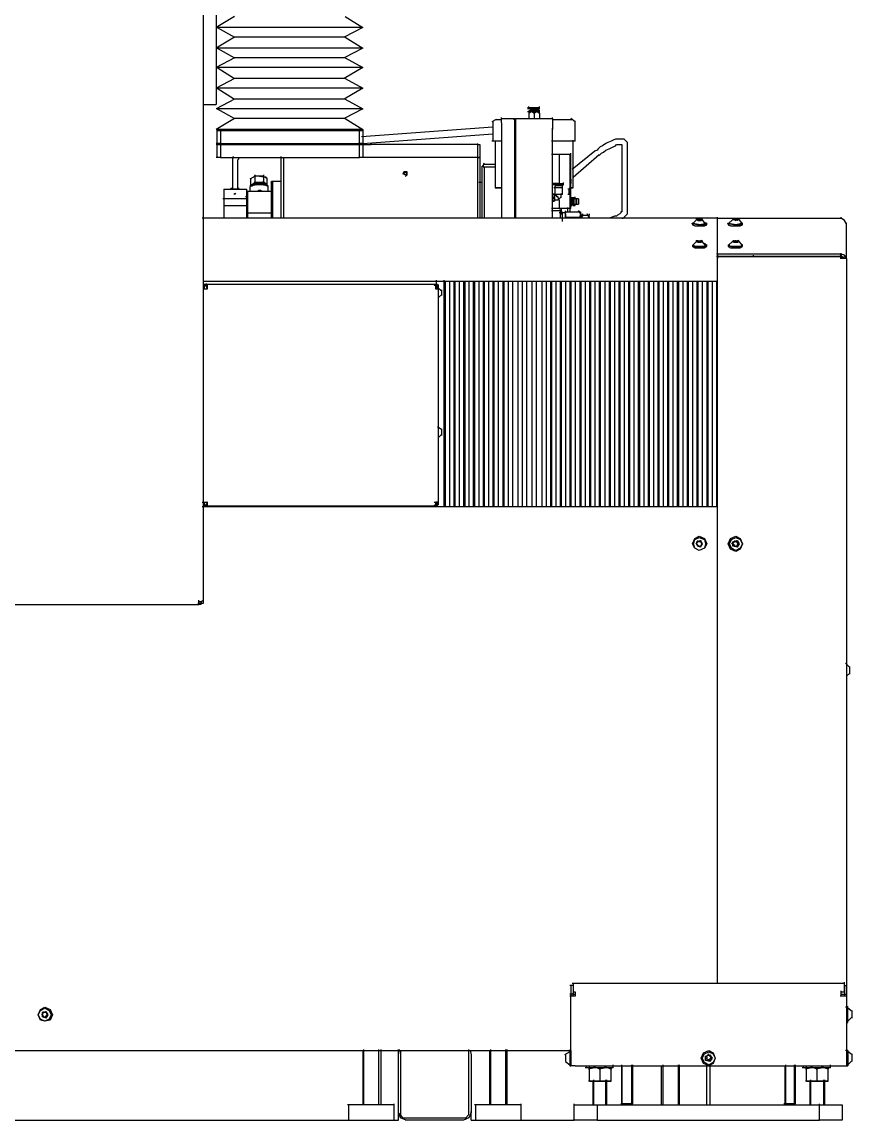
# Model space of a CAD drawing. Header units: inches. Extents: x 13215 to 16529, y 27038 to 34809.
# Drawn here: x 15613 to 16529, y 32418 to 33630 of the extents above; entities that cross this region are included whole.
import ezdxf

# ---------------------------------------------------------------- set-up
doc = ezdxf.new("R2010")
doc.units = ezdxf.units.IN
doc.header["$MEASUREMENT"] = 0
doc.layers.add('MAQUINAS', color=181, linetype='Continuous')

msp = doc.modelspace()

# ---------------------------------------------------------------- linework, layer by layer
at = {"layer": 'MAQUINAS'}
for points in [[(15827.4, 34139.2), (15827.4, 33539.1)], [(15813, 33771.5), (15813, 32991.8)], [(15847.7, 33636.2), (15827.4, 33624.2)], [(15969.9, 33636.2), (15989.1, 33624.2)], [(15989.1, 33624.2), (15827.4, 33624.2)], [(15847.7, 33613.4), (15827.4, 33601.4)], [(15828.6, 33624.2), (15847.7, 33613.4)], [(15969.9, 33613.4), (15846.5, 33613.4)], [(15989.1, 33624.2), (15968.7, 33613.4)], [(15969.9, 33613.4), (15989.1, 33601.4)], [(15989.1, 33601.4), (15827.4, 33601.4)], [(15828.6, 33601.4), (15847.7, 33590.6)], [(15989.1, 33601.4), (15968.7, 33590.6)], [(15847.7, 33590.6), (15827.4, 33579.9)], [(15969.9, 33590.6), (15846.5, 33590.6)], [(15969.9, 33590.6), (15989.1, 33579.9)], [(15989.1, 33579.9), (15827.4, 33579.9)], [(15828.6, 33579.9), (15847.7, 33567.9)], [(15989.1, 33579.9), (15968.7, 33567.9)], [(15847.7, 33567.9), (15827.4, 33557.1)], [(15969.9, 33567.9), (15846.5, 33567.9)], [(15969.9, 33567.9), (15989.1, 33557.1)], [(15989.1, 33557.1), (15827.4, 33557.1)], [(15828.6, 33557.1), (15847.7, 33545.1)], [(15989.1, 33557.1), (15968.7, 33545.1)], [(15847.7, 33545.1), (15827.4, 33534.3)], [(15969.9, 33545.1), (15846.5, 33545.1)], [(15969.9, 33545.1), (15989.1, 33534.3)], [(15813, 33539.1), (15815.4, 33539.1)], [(15815.4, 33539.1), (15822.6, 33539.1)], [(15822.6, 33539.1), (15827.4, 33539.1)], [(15989.1, 33534.3), (15827.4, 33534.3)], [(15828.6, 33534.3), (15847.7, 33523.6)], [(15989.1, 33534.3), (15968.7, 33523.6)], [(16174.7, 33535.5), (16171.1, 33535.5)], [(16184.3, 33534.3), (16171.1, 33534.3)], [(16175.9, 33530.8), (16171.1, 33530.8)], [(16172.3, 33535.5), (16172.3, 33536.7)], [(16172.3, 33535.5), (16172.3, 33534.3)], [(16183.1, 33531.9), (16172.3, 33531.9)], [(16172.3, 33529.6), (16175.9, 33531.9)], [(16172.3, 33531.9), (16172.3, 33530.8)], [(16173.5, 33531.9), (16172.3, 33531.9)], [(16172.3, 33530.8), (16172.3, 33529.6)], [(16172.3, 33529.6), (16172.3, 33523.6)], [(16181.9, 33535.5), (16173.5, 33535.5)], [(16183.1, 33533.1), (16173.5, 33533.1)], [(16174.7, 33534.3), (16174.7, 33533.1)], [(16174.7, 33533.1), (16174.7, 33531.9)], [(16181.9, 33530.8), (16174.7, 33530.8)], [(16175.9, 33530.8), (16178.3, 33529.6)], [(16178.3, 33529.6), (16181.9, 33531.9)], [(16178.3, 33529.6), (16178.3, 33523.6)], [(16184.3, 33535.5), (16180.7, 33535.5)], [(16184.3, 33530.8), (16180.7, 33530.8)], [(16181.9, 33533.1), (16181.9, 33535.5)], [(16181.9, 33530.8), (16184.3, 33529.6)], [(16183.1, 33531.9), (16183.1, 33534.3)], [(16184.3, 33531.9), (16183.1, 33531.9)], [(16184.3, 33534.3), (16184.3, 33536.7)], [(16184.3, 33535.5), (16184.3, 33536.7)], [(16184.3, 33530.8), (16184.3, 33533.1)], [(16184.3, 33529.6), (16184.3, 33531.9)], [(16184.3, 33529.6), (16184.3, 33523.6)], [(15847.7, 33523.6), (15827.4, 33511.6)], [(15969.9, 33523.6), (15846.5, 33523.6)], [(15969.9, 33523.6), (15989.1, 33511.6)], [(16136.4, 33522.4), (16131.6, 33520)], [(16132.8, 33520), (16132.8, 33498.4)], [(16136.4, 33522.4), (16142.4, 33522.4)], [(16142.4, 33518.8), (16142.4, 33524.8)], [(16142.4, 33523.6), (16156.8, 33523.6)], [(16142.4, 33518.8), (16142.4, 33413.4)], [(16157.9, 33522.4), (16155.6, 33522.4)], [(16156.8, 33523.6), (16156.8, 33518.8)], [(16156.8, 33518.8), (16156.8, 33413.4)], [(16157.9, 33523.6), (16198.7, 33523.6)], [(16157.9, 33523.6), (16157.9, 33518.8)], [(16157.9, 33518.8), (16157.9, 33413.4)], [(16198.7, 33523.6), (16198.7, 33524.8)], [(16198.7, 33523.6), (16198.7, 33518.8)], [(16198.7, 33522.4), (16220.2, 33522.4)], [(16198.7, 33518.8), (16198.7, 33511.6)], [(16223.8, 33520), (16219, 33523.6)], [(16223.8, 33498.4), (16223.8, 33521.2)], [(15989.1, 33511.6), (15827.4, 33511.6)], [(15828.6, 33511.6), (15828.6, 33510.4)], [(15828.6, 33496), (15828.6, 33511.6)], [(15828.6, 33510.4), (15989.1, 33510.4)], [(15832.2, 33510.4), (15985.5, 33510.4)], [(15832.2, 33510.4), (15832.2, 33496)], [(15985.5, 33496), (15985.5, 33511.6)], [(16132.8, 33514), (15987.9, 33503.2)], [(15989.1, 33511.6), (15989.1, 33510.4)], [(15989.1, 33510.4), (15989.1, 33496)], [(15989.1, 33496), (16132.8, 33506.8)], [(16198.7, 33413.4), (16198.7, 33512.8)], [(16198.7, 33511.6), (16198.7, 33512.8)], [(15832.2, 33496), (15827.4, 33496)], [(15832.2, 33494.8), (15827.4, 33494.8)], [(15828.6, 33494.8), (15828.6, 33497.2)], [(15828.6, 33496), (15832.2, 33496)], [(15828.6, 33480.4), (15828.6, 33496)], [(15828.6, 33494.8), (15832.2, 33494.8)], [(15832.2, 33496), (15985.5, 33496)], [(15832.2, 33496), (15832.2, 33494.8)], [(15832.2, 33496), (15985.5, 33496)], [(15832.2, 33494.8), (15985.5, 33494.8)], [(15832.2, 33494.8), (15985.5, 33494.8)], [(15832.2, 33494.8), (15832.2, 33480.4)], [(15989.1, 33496), (15984.3, 33496)], [(15989.1, 33494.8), (15984.3, 33494.8)], [(15985.5, 33494.8), (15985.5, 33497.2)], [(15985.5, 33496), (15989.1, 33496)], [(15985.5, 33480.4), (15985.5, 33496)], [(15985.5, 33494.8), (15989.1, 33494.8)], [(15989.1, 33496), (15989.1, 33494.8)], [(15989.1, 33494.8), (15998.6, 33494.8)], [(15989.1, 33494.8), (15989.1, 33480.4)], [(16116, 33494.8), (15997.4, 33494.8)], [(16116, 33480.4), (16116, 33496)], [(16116, 33494.8), (16118.4, 33494.8)], [(16118.4, 33494.8), (16118.4, 33480.4)], [(16142.4, 33498.4), (16131.6, 33498.4)], [(16135.2, 33498.4), (16135.2, 33446.9)], [(16223.8, 33498.4), (16197.5, 33498.4)], [(16221.4, 33446.9), (16221.4, 33499.6)], [(16281.3, 33493.6), (16281.3, 33497.2), (16280.1, 33498.4), (16278.9, 33499.6), (16277.7, 33500.8), (16268.1, 33500.8), (16265.7, 33499.6), (16263.4, 33498.4), (16259.8, 33497.2), (16257.4, 33496), (16253.8, 33493.6), (16251.4, 33492.4), (16249, 33490), (16247.8, 33488.8), (16245.4, 33487.6)], [(16250.2, 33482.8), (16251.4, 33484), (16252.6, 33485.2), (16255, 33486.4), (16257.4, 33488.8), (16261, 33490), (16263.4, 33491.2), (16265.7, 33492.4), (16268.1, 33493.6), (16269.3, 33494.8), (16275.3, 33494.8), (16275.3, 33493.6)], [(16275.3, 33493.6), (16275.3, 33423)], [(16281.3, 33423), (16281.3, 33494.8)], [(15832.2, 33480.4), (15827.4, 33480.4)], [(15832.2, 33480.4), (15985.5, 33480.4)], [(15846.5, 33481.6), (15845.3, 33480.4), (15845.3, 33476.9)], [(15851.3, 33476.9), (15851.3, 33478), (15852.5, 33479.2), (15852.5, 33480.4), (15853.7, 33480.4)], [(15899.2, 33413.4), (15899.2, 33481.6)], [(15901.6, 33480.4), (15901.6, 33413.4)], [(15989.1, 33480.4), (15984.3, 33480.4)], [(15998.6, 33480.4), (15987.9, 33480.4)], [(16116, 33480.4), (15997.4, 33480.4)], [(16116, 33480.4), (15997.4, 33480.4)], [(16118.4, 33480.4), (16114.8, 33480.4)], [(16116, 33413.4), (16116, 33481.6)], [(16116, 33480.4), (16118.4, 33480.4)], [(16118.4, 33480.4), (16118.4, 33413.4)], [(16205.9, 33484), (16197.5, 33484)], [(16217.8, 33484), (16204.7, 33484)], [(16205.9, 33484), (16205.9, 33451.7)], [(16205.9, 33484), (16205.9, 33451.7)], [(16219, 33484), (16216.6, 33484)], [(16217.8, 33484), (16217.8, 33424.2)], [(16219, 33444.5), (16219, 33485.2)], [(16245.4, 33487.6), (16220.2, 33467.3)], [(16221.4, 33458.9), (16250.2, 33484)], [(15845.3, 33476.9), (15845.3, 33445.7)], [(15851.3, 33445.7), (15851.3, 33478)], [(16120.8, 33469.7), (16122, 33472.1)], [(16120.8, 33413.4), (16120.8, 33470.9)], [(16122, 33470.9), (16123.2, 33474.5)], [(16122, 33470.9), (16123.2, 33469.7)], [(16135.2, 33469.7), (16122, 33469.7)], [(16123.2, 33473.3), (16135.2, 33473.3)], [(16123.2, 33469.7), (16123.2, 33413.4)], [(15870.5, 33460.1), (15864.5, 33456.5)], [(15865.7, 33450.5), (15865.7, 33457.7)], [(15880.1, 33460.1), (15869.3, 33460.1)], [(15870.5, 33452.9), (15870.5, 33461.3)], [(15875.3, 33460.1), (15881.3, 33458.9)], [(15880.1, 33452.9), (15880.1, 33461.3)], [(15883.7, 33456.5), (15883.7, 33457.7), (15882.5, 33457.7), (15882.5, 33458.9), (15880.1, 33458.9), (15880.1, 33460.1)], [(15883.7, 33450.5), (15883.7, 33457.7)], [(16038.2, 33462.5), (16035.8, 33461.3), (16033.4, 33462.5), (16035.8, 33464.9), (16038.2, 33462.5)], [(16035.8, 33460.1), (16038.2, 33461.3), (16038.2, 33464.9), (16034.6, 33464.9), (16033.4, 33462.5)], [(16038.2, 33462.5), (16035.8, 33461.3), (16034.6, 33462.5), (16035.8, 33464.9), (16038.2, 33462.5)], [(16219, 33456.5), (16219, 33451.7), (16219, 33456.5)], [(15835.8, 33445.7), (15835.8, 33434.9)], [(15835.8, 33445.7), (15860.9, 33445.7)], [(15852.5, 33445.7), (15842.9, 33445.7)], [(15844.1, 33445.7), (15844.1, 33446.9)], [(15852.5, 33445.7), (15852.5, 33446.9)], [(15860.9, 33445.7), (15860.9, 33434.9)], [(15862.1, 33443.3), (15862.1, 33419.4)], [(15862.1, 33443.3), (15888.5, 33443.3)], [(15884.9, 33448.1), (15883.7, 33449.3), (15877.7, 33450.5), (15871.7, 33450.5), (15866.9, 33449.3), (15864.5, 33448.1)], [(15866.9, 33449.3), (15864.5, 33449.3)], [(15864.5, 33448.1), (15864.5, 33443.3)], [(15870.5, 33452.9), (15870.5, 33452.9), (15869.3, 33451.7), (15868.1, 33451.7), (15866.9, 33450.5), (15865.7, 33450.5)], [(15865.7, 33450.5), (15865.7, 33450.5), (15866.9, 33449.3)], [(15866.9, 33450.5), (15870.5, 33451.7), (15875.3, 33452.9), (15880.1, 33451.7), (15882.5, 33450.5)], [(15866.9, 33449.3), (15871.7, 33451.7), (15878.9, 33451.7), (15883.7, 33449.3)], [(15868.1, 33450.5), (15871.7, 33451.7), (15877.7, 33451.7), (15881.3, 33450.5)], [(15880.1, 33452.9), (15869.3, 33452.9)], [(15874.1, 33443.3), (15874.1, 33444.5), (15876.5, 33444.5), (15876.5, 33443.3)], [(15883.7, 33450.5), (15878.9, 33454.1)], [(15884.9, 33449.3), (15882.5, 33449.3)], [(15883.7, 33449.3), (15883.7, 33451.7)], [(15884.9, 33443.3), (15884.9, 33449.3)], [(15889.6, 33454.1), (15887.3, 33452.9)], [(15888.5, 33413.4), (15888.5, 33454.1)], [(15899.2, 33454.1), (15888.5, 33454.1)], [(15888.5, 33443.3), (15888.5, 33419.4)], [(15889.6, 33454.1), (15889.6, 33413.4)], [(16120.8, 33452.9), (16117.2, 33452.9)], [(16135.2, 33446.9), (16142.4, 33446.9)], [(16142.4, 33446.9), (16135.2, 33446.9)], [(16135.2, 33446.9), (16136.4, 33446.9)], [(16204.7, 33451.7), (16198.7, 33451.7)], [(16204.7, 33450.5), (16198.7, 33450.5)], [(16199.9, 33451.7), (16199.9, 33450.5)], [(16202.3, 33449.3), (16199.9, 33446.9)], [(16209.5, 33446.9), (16199.9, 33446.9)], [(16209.5, 33449.3), (16201.1, 33449.3)], [(16201.1, 33446.9), (16201.1, 33439.7)], [(16202.3, 33450.5), (16202.3, 33449.3)], [(16204.7, 33451.7), (16205.9, 33451.7)], [(16204.7, 33450.5), (16205.9, 33450.5)], [(16205.9, 33451.7), (16210.7, 33451.7)], [(16205.9, 33450.5), (16210.7, 33450.5)], [(16208.3, 33449.3), (16208.3, 33451.7)], [(16209.5, 33446.9), (16209.5, 33450.5)], [(16209.5, 33439.7), (16209.5, 33448.1)], [(16210.7, 33450.5), (16210.7, 33452.9)], [(16217.8, 33445.7), (16215.4, 33445.7)], [(16216.6, 33445.7), (16216.6, 33439.7)], [(16217.8, 33445.7), (16217.8, 33446.9)], [(16217.8, 33445.7), (16217.8, 33446.9)], [(16217.8, 33445.7), (16217.8, 33446.9)], [(16220.2, 33446.9), (16217.8, 33446.9)], [(16219, 33443.3), (16219, 33445.7), (16217.8, 33445.7)], [(16217.8, 33440.9), (16219, 33440.9), (16219, 33443.3)], [(16219, 33446.9), (16221.4, 33446.9)], [(16219, 33436.1), (16219, 33443.3)], [(16220.2, 33446.9), (16221.4, 33446.9)], [(15860.9, 33434.9), (15834.6, 33434.9)], [(15835.8, 33434.9), (15835.8, 33427.7)], [(15848.9, 33440.9), (15847.7, 33439.7), (15847.7, 33440.9), (15848.9, 33440.9)], [(15862.1, 33437.3), (15859.7, 33437.3)], [(15860.9, 33434.9), (15860.9, 33427.7)], [(15862.1, 33417), (15862.1, 33438.5)], [(15862.1, 33437.3), (15862.1, 33438.5)], [(15862.1, 33437.3), (15862.1, 33417)], [(15888.5, 33437.3), (15888.5, 33438.5)], [(16201.1, 33438.5), (16198.7, 33440.9)], [(16198.7, 33439.7), (16199.9, 33439.7)], [(16201.1, 33433.7), (16198.7, 33437.3)], [(16198.7, 33436.1), (16199.9, 33436.1)], [(16198.7, 33432.5), (16199.9, 33432.5)], [(16201.1, 33432.5), (16198.7, 33432.5)], [(16209.5, 33439.7), (16199.9, 33439.7)], [(16199.9, 33439.7), (16201.1, 33439.7)], [(16199.9, 33436.1), (16201.1, 33439.7)], [(16202.3, 33438.5), (16199.9, 33438.5)], [(16199.9, 33432.5), (16201.1, 33434.9)], [(16201.1, 33438.5), (16201.1, 33440.9)], [(16201.1, 33433.7), (16201.1, 33439.7)], [(16201.1, 33432.5), (16201.1, 33434.9)], [(16201.1, 33433.7), (16204.7, 33433.7)], [(16202.3, 33439.7), (16202.3, 33438.5)], [(16204.7, 33436.1), (16204.7, 33437.3), (16203.5, 33437.3), (16203.5, 33438.5), (16202.3, 33438.5)], [(16204.7, 33433.7), (16208.3, 33437.3)], [(16204.7, 33436.1), (16204.7, 33433.7)], [(16205.9, 33433.7), (16205.9, 33424.2)], [(16205.9, 33433.7), (16205.9, 33424.2)], [(16208.3, 33436.1), (16208.3, 33440.9)], [(16217.8, 33439.7), (16215.4, 33439.7)], [(16217.8, 33439.7), (16217.8, 33440.9)], [(16217.8, 33440.9), (16217.8, 33439.7)], [(16217.8, 33440.9), (16217.8, 33439.7)], [(16220.2, 33436.1), (16217.8, 33436.1)], [(16219, 33440.9), (16219, 33442.1)], [(16219, 33436.1), (16219, 33427.7)], [(16221.4, 33434.9), (16219, 33434.9)], [(16223.8, 33436.1), (16220.2, 33436.1)], [(16220.2, 33436.1), (16220.2, 33427.7)], [(16221.4, 33436.1), (16221.4, 33427.7)], [(16221.4, 33434.9), (16223.8, 33434.9)], [(16225, 33434.9), (16222.6, 33434.9)], [(16223.8, 33427.7), (16223.8, 33437.3)], [(16227.4, 33434.9), (16223.8, 33434.9)], [(16225, 33434.9), (16225, 33428.9)], [(16227.4, 33434.9), (16227.4, 33428.9)], [(15835.8, 33427.7), (15835.8, 33413.4)], [(15835.8, 33427.7), (15860.9, 33427.7)], [(15860.9, 33427.7), (15860.9, 33413.4)], [(15862.1, 33419.4), (15862.1, 33413.4)], [(15862.1, 33419.4), (15888.5, 33419.4)], [(15888.5, 33419.4), (15888.5, 33413.4)], [(16205.9, 33424.2), (16197.5, 33424.2)], [(16207.1, 33421.8), (16197.5, 33421.8)], [(16207.1, 33421.8), (16197.5, 33421.8)], [(16198.7, 33418.2), (16198.7, 33428.9)], [(16198.7, 33427.7), (16198.7, 33428.9)], [(16198.7, 33418.2), (16198.7, 33419.4)], [(16217.8, 33424.2), (16204.7, 33424.2)], [(16213, 33419.4), (16205.9, 33419.4)], [(16207.1, 33421.8), (16207.1, 33423)], [(16207.1, 33421.8), (16207.1, 33413.4)], [(16208.3, 33424.2), (16208.3, 33419.4)], [(16209.5, 33409.8), (16209.5, 33420.6)], [(16213, 33418.2), (16213, 33421.8)], [(16213, 33418.2), (16213, 33420.6)], [(16213, 33420.6), (16228.6, 33420.6)], [(16213, 33420.6), (16213, 33419.4)], [(16215.4, 33420.6), (16215.4, 33425.3)], [(16219, 33424.2), (16216.6, 33424.2)], [(16217.8, 33424.2), (16217.8, 33420.6)], [(16219, 33424.2), (16219, 33428.9)], [(16219, 33427.7), (16220.2, 33427.7)], [(16220.2, 33428.9), (16221.4, 33428.9)], [(16221.4, 33428.9), (16223.8, 33428.9)], [(16221.4, 33427.7), (16223.8, 33427.7)], [(16223.8, 33428.9), (16225, 33428.9)], [(16225, 33428.9), (16227.4, 33428.9)], [(16229.8, 33418.2), (16227.4, 33421.8)], [(16229.8, 33419.4), (16227.4, 33421.8)], [(16229.8, 33418.2), (16229.8, 33420.6)], [(16275.3, 33423), (16275.3, 33420.6), (16274.1, 33420.6), (16274.1, 33419.4), (16272.9, 33418.2), (16270.5, 33417), (16269.3, 33415.8), (16266.9, 33415.8), (16264.5, 33414.6), (16261, 33413.4), (16253.8, 33413.4)], [(16275.3, 33413.4), (16276.5, 33413.4), (16277.7, 33414.6), (16280.1, 33417), (16281.3, 33418.2), (16281.3, 33423)], [(16380.7, 33413.4), (15811.8, 33413.4)], [(15860.9, 33417), (15862.1, 33417)], [(15862.1, 33417), (15862.1, 33418.2)], [(15888.5, 33417), (15888.5, 33418.2)], [(16207.1, 33418.2), (16209.5, 33418.2)], [(16213, 33418.2), (16213, 33417)], [(16213, 33414.6), (16213, 33418.2)], [(16213, 33417), (16213, 33413.4)], [(16213, 33414.6), (16228.6, 33414.6)], [(16213, 33413.4), (16213, 33414.6)], [(16228.6, 33414.6), (16229.8, 33418.2)], [(16231, 33417), (16228.6, 33417)], [(16229.8, 33413.4), (16229.8, 33413.4), (16228.6, 33414.6)], [(16229.8, 33418.2), (16229.8, 33417)], [(16229.8, 33417), (16229.8, 33413.4)], [(16232.2, 33417), (16229.8, 33417)], [(16232.2, 33417), (16229.8, 33413.4)], [(16231, 33413.4), (16232.2, 33418.2)], [(16232.2, 33417), (16238.2, 33417)], [(16239.4, 33413.4), (16237, 33418.2)], [(16238.2, 33417), (16239.4, 33417)], [(16238.2, 33417), (16239.4, 33413.4)], [(16239.4, 33417), (16239.4, 33418.2)], [(16354.4, 33408.6), (16352, 33407.4)], [(16358, 33412.2), (16353.2, 33407.4)], [(16353.2, 33407.4), (16354.4, 33407.4), (16360.4, 33406.2), (16365.2, 33406.2), (16368.8, 33407.4), (16367.6, 33408.6)], [(16353.2, 33407.4), (16353.2, 33406.2)], [(16354.4, 33407.4), (16354.4, 33408.6)], [(16367.6, 33407.4), (16366.4, 33407.4), (16361.6, 33406.2), (16355.6, 33407.4), (16354.4, 33407.4)], [(16359.2, 33412.2), (16356.8, 33412.2)], [(16358, 33412.2), (16358, 33413.4)], [(16362.8, 33412.2), (16358, 33412.2)], [(16359.2, 33412.2), (16358, 33412.2)], [(16362.8, 33412.2), (16358, 33412.2)], [(16358, 33412.2), (16359.2, 33411)], [(16364, 33412.2), (16361.6, 33411), (16358, 33412.2), (16364, 33412.2)], [(16359.2, 33412.2), (16359.2, 33413.4)], [(16359.2, 33411), (16359.2, 33413.4)], [(16359.2, 33412.2), (16359.2, 33411)], [(16359.2, 33411), (16359.2, 33412.2)], [(16359.2, 33411), (16362.8, 33411)], [(16364, 33412.2), (16361.6, 33412.2)], [(16362.8, 33412.2), (16362.8, 33413.4)], [(16362.8, 33411), (16362.8, 33413.4)], [(16362.8, 33411), (16364, 33413.4)], [(16367.6, 33407.4), (16362.8, 33413.4)], [(16362.8, 33412.2), (16362.8, 33411)], [(16362.8, 33411), (16362.8, 33412.2)], [(16364, 33412.2), (16362.8, 33412.2)], [(16364, 33412.2), (16364, 33413.4)], [(16368.8, 33406.2), (16368.8, 33408.6)], [(16380.7, 33373.8), (16380.7, 33414.6)], [(16380.7, 33373.8), (16380.7, 33414.6)], [(16380.7, 33413.4), (16380.7, 33414.6)], [(16380.7, 33413.4), (16517.3, 33413.4)], [(16393.9, 33408.6), (16391.5, 33407.4)], [(16397.5, 33412.2), (16392.7, 33407.4)], [(16392.7, 33407.4), (16395.1, 33407.4), (16399.9, 33406.2), (16405.9, 33406.2), (16408.3, 33407.4), (16407.1, 33408.6)], [(16392.7, 33407.4), (16392.7, 33406.2)], [(16408.3, 33407.4), (16405.9, 33407.4), (16401.1, 33406.2), (16395.1, 33407.4), (16393.9, 33407.4)], [(16401.1, 33412.2), (16397.5, 33412.2)], [(16401.1, 33412.2), (16397.5, 33412.2)], [(16404.7, 33412.2), (16402.3, 33411), (16397.5, 33412.2), (16404.7, 33412.2)], [(16398.7, 33412.2), (16398.7, 33413.4)], [(16398.7, 33412.2), (16398.7, 33413.4)], [(16398.7, 33412.2), (16398.7, 33413.4)], [(16398.7, 33412.2), (16398.7, 33413.4)], [(16398.7, 33412.2), (16398.7, 33413.4)], [(16398.7, 33412.2), (16401.1, 33411)], [(16403.5, 33412.2), (16399.9, 33412.2)], [(16403.5, 33412.2), (16399.9, 33412.2)], [(16401.1, 33411), (16401.1, 33413.4)], [(16401.1, 33412.2), (16401.1, 33413.4)], [(16401.1, 33411), (16401.1, 33413.4)], [(16401.1, 33411), (16403.5, 33413.4)], [(16401.1, 33411), (16401.1, 33412.2)], [(16403.5, 33412.2), (16403.5, 33413.4)], [(16403.5, 33412.2), (16403.5, 33413.4)], [(16403.5, 33412.2), (16403.5, 33413.4)], [(16403.5, 33412.2), (16403.5, 33413.4)], [(16408.3, 33407.4), (16403.5, 33413.4)], [(16408.3, 33406.2), (16408.3, 33408.6)], [(16408.3, 33407.4), (16408.3, 33408.6)], [(16517.3, 33413.4), (16517.3, 33414.6)], [(16523.3, 33407.4), (16520.9, 33411), (16517.3, 33413.4)], [(16523.3, 33369.1), (16523.3, 33408.6)], [(16353.2, 33406.2), (16355.6, 33405), (16366.4, 33405), (16368.8, 33406.2)], [(16392.7, 33406.2), (16395.1, 33405), (16405.9, 33405), (16408.3, 33406.2)], [(16358, 33388.2), (16353.2, 33383.4)], [(16354.4, 33384.6), (16353.2, 33383.4), (16355.6, 33382.2), (16366.4, 33382.2), (16368.8, 33383.4)], [(16353.2, 33383.4), (16353.2, 33382.2)], [(16354.4, 33383.4), (16354.4, 33384.6)], [(16367.6, 33383.4), (16366.4, 33382.2), (16355.6, 33382.2), (16354.4, 33383.4)], [(16359.2, 33388.2), (16356.8, 33388.2)], [(16358, 33388.2), (16358, 33389.4)], [(16362.8, 33388.2), (16358, 33388.2)], [(16359.2, 33388.2), (16359.2, 33387), (16358, 33387), (16358, 33388.2)], [(16362.8, 33388.2), (16358, 33388.2)], [(16358, 33388.2), (16359.2, 33387)], [(16364, 33388.2), (16361.6, 33387), (16358, 33387), (16358, 33388.2), (16364, 33388.2)], [(16359.2, 33388.2), (16359.2, 33389.4)], [(16359.2, 33387), (16359.2, 33389.4)], [(16359.2, 33388.2), (16359.2, 33387)], [(16359.2, 33387), (16359.2, 33388.2)], [(16359.2, 33387), (16362.8, 33387)], [(16364, 33388.2), (16361.6, 33388.2)], [(16362.8, 33388.2), (16362.8, 33389.4)], [(16362.8, 33387), (16362.8, 33389.4)], [(16362.8, 33387), (16364, 33389.4)], [(16367.6, 33383.4), (16362.8, 33389.4)], [(16362.8, 33388.2), (16362.8, 33387)], [(16362.8, 33387), (16362.8, 33388.2)], [(16364, 33388.2), (16364, 33387), (16362.8, 33387), (16362.8, 33388.2)], [(16364, 33388.2), (16364, 33389.4)], [(16368.8, 33383.4), (16366.4, 33385.8)], [(16368.8, 33382.2), (16368.8, 33384.6)], [(16397.5, 33388.2), (16392.7, 33383.4)], [(16393.9, 33384.6), (16392.7, 33383.4), (16396.3, 33382.2), (16407.1, 33382.2), (16408.3, 33383.4)], [(16392.7, 33383.4), (16392.7, 33382.2)], [(16408.3, 33383.4), (16405.9, 33382.2), (16395.1, 33382.2), (16393.9, 33383.4)], [(16401.1, 33388.2), (16397.5, 33388.2)], [(16401.1, 33388.2), (16397.5, 33388.2)], [(16404.7, 33388.2), (16402.3, 33387), (16397.5, 33387), (16397.5, 33388.2), (16404.7, 33388.2)], [(16398.7, 33387), (16398.7, 33389.4)], [(16398.7, 33388.2), (16398.7, 33389.4)], [(16398.7, 33387), (16398.7, 33388.2)], [(16398.7, 33388.2), (16398.7, 33387)], [(16398.7, 33388.2), (16398.7, 33387)], [(16398.7, 33387), (16401.1, 33387)], [(16403.5, 33388.2), (16399.9, 33388.2)], [(16403.5, 33388.2), (16399.9, 33388.2)], [(16401.1, 33387), (16401.1, 33389.4)], [(16401.1, 33388.2), (16401.1, 33389.4)], [(16401.1, 33387), (16401.1, 33389.4)], [(16401.1, 33387), (16401.1, 33388.2)], [(16401.1, 33387), (16403.5, 33387)], [(16403.5, 33388.2), (16403.5, 33389.4)], [(16403.5, 33387), (16403.5, 33389.4)], [(16403.5, 33387), (16403.5, 33389.4)], [(16408.3, 33383.4), (16403.5, 33389.4)], [(16403.5, 33387), (16403.5, 33388.2)], [(16408.3, 33383.4), (16405.9, 33385.8)], [(16408.3, 33382.2), (16408.3, 33384.6)], [(16408.3, 33383.4), (16408.3, 33384.6)], [(16353.2, 33382.2), (16355.6, 33381), (16366.4, 33381), (16368.8, 33382.2)], [(16517.3, 33373.8), (16379.5, 33373.8)], [(16517.3, 33371.4), (16379.5, 33371.4)], [(16380.7, 33373.8), (16380.7, 33375)], [(16380.7, 33373.8), (16380.7, 33372.6)], [(16380.7, 32568.9), (16380.7, 33372.6)], [(16380.7, 33372.6), (16380.7, 33369.1)], [(16380.7, 33371.4), (16517.3, 33371.4)], [(16380.7, 33343.9), (16380.7, 33370.3)], [(16392.7, 33382.2), (16395.1, 33381), (16405.9, 33381), (16408.3, 33382.2)], [(16420.3, 33371.4), (16420.3, 33372.6)], [(16520.9, 33369.1), (16516.1, 33372.6)], [(16520.9, 33370.3), (16516.1, 33370.3)], [(16517.3, 33373.8), (16517.3, 33375)], [(16523.3, 33369.1), (16520.9, 33372.6), (16517.3, 33373.8)], [(16517.3, 33373.8), (16517.3, 33371.4)], [(16517.3, 33371.4), (16517.3, 33369.1)], [(16523.3, 33369.1), (16516.1, 33369.1)], [(16523.3, 33369.1), (16523.3, 32566.6)], [(15813, 33343.9), (16380.7, 33343.9)], [(15816.6, 33340.3), (15813, 33340.3)], [(15816.6, 33339.1), (15813, 33339.1)], [(15813, 33339.1), (15814.2, 33339.1)], [(15813, 33335.5), (15817.8, 33335.5)], [(15814.2, 33340.3), (15814.2, 33339.1)], [(15814.2, 33339.1), (15816.6, 33339.1)], [(15814.2, 33339.1), (15814.2, 33335.5)], [(15817.8, 33335.5), (15815.4, 33340.3)], [(16068.1, 33340.3), (15815.4, 33340.3)], [(15816.6, 33339.1), (15816.6, 33341.5)], [(15817.8, 33335.5), (15817.8, 33339.1), (15816.6, 33340.3)], [(16071.7, 33340.3), (16066.9, 33340.3)], [(16068.1, 33340.3), (16069.3, 33339.1), (16069.3, 33335.5)], [(16071.7, 33339.1), (16068.1, 33339.1)], [(16069.3, 33339.1), (16070.5, 33339.1)], [(16069.3, 33335.5), (16072.9, 33335.5)], [(16070.5, 33340.3), (16070.5, 33345.1)], [(16070.5, 33339.1), (16070.5, 33340.3)], [(16070.5, 33335.5), (16070.5, 33340.3)], [(16072.9, 33339.1), (16070.5, 33339.1)], [(16071.7, 33335.5), (16071.7, 33340.3)], [(16071.7, 33340.3), (16071.7, 33339.1)], [(16076.5, 33333.1), (16071.7, 33336.7)], [(16072.9, 33335.5), (16072.9, 33340.3)], [(16072.9, 33099.6), (16072.9, 33336.7)], [(16076.5, 33328.3), (16076.5, 33334.3)], [(16078.9, 33094.8), (16078.9, 33345.1)], [(16078.9, 33343.9), (16078.9, 33094.8)], [(16080.1, 33343.9), (16080.1, 33094.8)], [(16084.9, 33343.9), (16084.9, 33094.8)], [(16089.7, 33343.9), (16089.7, 33094.8)], [(16090.9, 33343.9), (16090.9, 33094.8)], [(16095.7, 33343.9), (16095.7, 33094.8)], [(16100.5, 33343.9), (16100.5, 33094.8)], [(16101.7, 33343.9), (16101.7, 33094.8)], [(16106.4, 33343.9), (16106.4, 33094.8)], [(16111.2, 33343.9), (16111.2, 33094.8)], [(16112.4, 33343.9), (16112.4, 33094.8)], [(16117.2, 33343.9), (16117.2, 33094.8)], [(16122, 33343.9), (16122, 33094.8)], [(16123.2, 33343.9), (16123.2, 33094.8)], [(16128, 33343.9), (16128, 33094.8)], [(16132.8, 33343.9), (16132.8, 33094.8)], [(16134, 33343.9), (16134, 33094.8)], [(16138.8, 33343.9), (16138.8, 33094.8)], [(16143.6, 33343.9), (16143.6, 33094.8)], [(16144.8, 33343.9), (16144.8, 33094.8)], [(16149.6, 33343.9), (16149.6, 33094.8)], [(16154.4, 33343.9), (16154.4, 33094.8)], [(16154.4, 33343.9), (16154.4, 33094.8)], [(16160.3, 33343.9), (16160.3, 33094.8)], [(16165.1, 33343.9), (16165.1, 33094.8)], [(16165.1, 33343.9), (16165.1, 33094.8)], [(16169.9, 33343.9), (16169.9, 33094.8)], [(16175.9, 33343.9), (16175.9, 33094.8)], [(16175.9, 33343.9), (16175.9, 33094.8)], [(16180.7, 33343.9), (16180.7, 33094.8)], [(16186.7, 33343.9), (16186.7, 33094.8)], [(16186.7, 33343.9), (16186.7, 33094.8)], [(16191.5, 33343.9), (16191.5, 33094.8)], [(16196.3, 33343.9), (16196.3, 33094.8)], [(16197.5, 33343.9), (16197.5, 33094.8)], [(16202.3, 33343.9), (16202.3, 33094.8)], [(16207.1, 33343.9), (16207.1, 33094.8)], [(16208.3, 33343.9), (16208.3, 33094.8)], [(16213, 33343.9), (16213, 33094.8)], [(16217.8, 33343.9), (16217.8, 33094.8)], [(16219, 33343.9), (16219, 33094.8)], [(16223.8, 33343.9), (16223.8, 33094.8)], [(16228.6, 33343.9), (16228.6, 33094.8)], [(16229.8, 33343.9), (16229.8, 33094.8)], [(16234.6, 33343.9), (16234.6, 33094.8)], [(16239.4, 33343.9), (16239.4, 33094.8)], [(16240.6, 33343.9), (16240.6, 33094.8)], [(16245.4, 33343.9), (16245.4, 33094.8)], [(16250.2, 33343.9), (16250.2, 33094.8)], [(16251.4, 33343.9), (16251.4, 33094.8)], [(16256.2, 33343.9), (16256.2, 33094.8)], [(16261, 33343.9), (16261, 33094.8)], [(16262.2, 33343.9), (16262.2, 33094.8)], [(16266.9, 33343.9), (16266.9, 33094.8)], [(16271.7, 33343.9), (16271.7, 33094.8)], [(16272.9, 33343.9), (16272.9, 33094.8)], [(16277.7, 33343.9), (16277.7, 33094.8)], [(16282.5, 33343.9), (16282.5, 33094.8)], [(16283.7, 33343.9), (16283.7, 33094.8)], [(16288.5, 33343.9), (16288.5, 33094.8)], [(16293.3, 33343.9), (16293.3, 33094.8)], [(16294.5, 33343.9), (16294.5, 33094.8)], [(16299.3, 33343.9), (16299.3, 33094.8)], [(16304.1, 33343.9), (16304.1, 33094.8)], [(16305.3, 33343.9), (16305.3, 33094.8)], [(16310.1, 33343.9), (16310.1, 33094.8)], [(16314.9, 33343.9), (16314.9, 33094.8)], [(16316.1, 33343.9), (16316.1, 33094.8)], [(16320.8, 33343.9), (16320.8, 33094.8)], [(16325.6, 33343.9), (16325.6, 33094.8)], [(16326.8, 33343.9), (16326.8, 33094.8)], [(16331.6, 33343.9), (16331.6, 33094.8)], [(16336.4, 33343.9), (16336.4, 33094.8)], [(16337.6, 33343.9), (16337.6, 33094.8)], [(16342.4, 33343.9), (16342.4, 33094.8)], [(16347.2, 33343.9), (16347.2, 33094.8)], [(16348.4, 33343.9), (16348.4, 33094.8)], [(16353.2, 33343.9), (16353.2, 33094.8)], [(16358, 33343.9), (16358, 33094.8)], [(16359.2, 33343.9), (16359.2, 33094.8)], [(16364, 33343.9), (16364, 33094.8)], [(16368.8, 33343.9), (16368.8, 33094.8)], [(16370, 33343.9), (16370, 33094.8)], [(16374.7, 33343.9), (16374.7, 33094.8)], [(16379.5, 33343.9), (16379.5, 33094.8)], [(16379.5, 33343.9), (16379.5, 33094.8)], [(16072.9, 33325.9), (16076.5, 33329.5)], [(16076.5, 33179.8), (16071.7, 33183.4)], [(16076.5, 33173.8), (16076.5, 33181)], [(16072.9, 33171.4), (16076.5, 33175)], [(15817.8, 33099.6), (15811.8, 33099.6)], [(16380.7, 33094.8), (15811.8, 33094.8)], [(15813, 33097.2), (15814.2, 33097.2)], [(15814.2, 33099.6), (15814.2, 33097.2)], [(15814.2, 33096), (15814.2, 33098.4)], [(15814.2, 33097.2), (15816.6, 33097.2)], [(15814.2, 33096), (15816.6, 33096)], [(15816.6, 33097.2), (15817.8, 33100.8)], [(15816.6, 33096), (15817.8, 33097.2), (15817.8, 33099.6)], [(15816.6, 33096), (15816.6, 33098.4)], [(15816.6, 33096), (16068.1, 33096)], [(16072.9, 33099.6), (16068.1, 33099.6)], [(16069.3, 33099.6), (16069.3, 33097.2), (16068.1, 33096)], [(16068.1, 33096), (16071.7, 33096)], [(16069.3, 33097.2), (16071.7, 33097.2)], [(16070.5, 33097.2), (16070.5, 33100.8)], [(16070.5, 33094.8), (16070.5, 33097.2)], [(16072.9, 33097.2), (16070.5, 33097.2)], [(16071.7, 33097.2), (16071.7, 33100.8)], [(16071.7, 33096), (16071.7, 33098.4)], [(16072.9, 33097.2), (16072.9, 33100.8)], [(16380.7, 32568.9), (16380.7, 33096)], [(16368.8, 33054), (16366.4, 33049.3), (16360.4, 33046.9), (16355.6, 33049.3), (16353.2, 33054), (16355.6, 33060), (16360.4, 33062.4), (16366.4, 33060), (16368.8, 33054)], [(16367.6, 33054), (16366.4, 33049.3), (16360.4, 33046.9), (16355.6, 33049.3), (16354.4, 33054), (16355.6, 33058.8), (16360.4, 33061.2), (16366.4, 33058.8), (16367.6, 33054)], [(16359.2, 33056.4), (16356.8, 33054)], [(16359.2, 33056.4), (16356.8, 33054)], [(16364, 33054), (16361.6, 33050.4), (16358, 33052.8), (16358, 33056.4), (16361.6, 33057.6), (16364, 33054)], [(16362.8, 33056.4), (16358, 33056.4)], [(16362.8, 33056.4), (16358, 33056.4)], [(16358, 33054), (16358, 33055.2)], [(16359.2, 33056.4), (16359.2, 33057.6)], [(16364, 33054), (16361.6, 33057.6)], [(16364, 33054), (16361.6, 33057.6)], [(16362.8, 33056.4), (16362.8, 33057.6)], [(16362.8, 33051.6), (16364, 33055.2)], [(16362.8, 33051.6), (16364, 33055.2)], [(16364, 33054), (16364, 33055.2)], [(16408.3, 33054), (16405.9, 33048.1), (16401.1, 33045.7), (16395.1, 33048.1), (16392.7, 33054), (16395.1, 33060), (16401.1, 33062.4), (16405.9, 33060), (16408.3, 33054)], [(16408.3, 33054), (16405.9, 33049.3), (16401.1, 33046.9), (16396.3, 33049.3), (16393.9, 33054), (16396.3, 33058.8), (16401.1, 33061.2), (16405.9, 33058.8), (16408.3, 33054)], [(16399.9, 33056.4), (16396.3, 33054)], [(16399.9, 33056.4), (16396.3, 33054)], [(16404.7, 33054), (16402.3, 33050.4), (16397.5, 33051.6), (16397.5, 33056.4), (16402.3, 33057.6), (16404.7, 33054)], [(16397.5, 33054), (16397.5, 33055.2)], [(16402.3, 33056.4), (16398.7, 33056.4)], [(16402.3, 33056.4), (16398.7, 33056.4)], [(16399.9, 33056.4), (16399.9, 33057.6)], [(16403.5, 33054), (16401.1, 33057.6)], [(16403.5, 33054), (16401.1, 33057.6)], [(16402.3, 33056.4), (16402.3, 33057.6)], [(16402.3, 33051.6), (16403.5, 33055.2)], [(16402.3, 33051.6), (16403.5, 33055.2)], [(16403.5, 33054), (16403.5, 33055.2)], [(16358, 33054), (16359.2, 33051.6)], [(16358, 33054), (16359.2, 33051.6)], [(16359.2, 33051.6), (16359.2, 33052.8)], [(16359.2, 33051.6), (16362.8, 33051.6)], [(16359.2, 33051.6), (16362.8, 33051.6)], [(16362.8, 33051.6), (16362.8, 33052.8)], [(16397.5, 33054), (16399.9, 33051.6)], [(16397.5, 33054), (16399.9, 33051.6)], [(16399.9, 33051.6), (16399.9, 33052.8)], [(16399.9, 33051.6), (16402.3, 33051.6)], [(16399.9, 33051.6), (16402.3, 33051.6)], [(16402.3, 33051.6), (16402.3, 33052.8)], [(15533.9, 32987), (15808.2, 32987)], [(15810.6, 32988.2), (15807, 32988.2)], [(15810.6, 32987), (15807, 32987)], [(15808.2, 32990.6), (15810.6, 32990.6), (15813, 32991.8)], [(15808.2, 32987), (15808.2, 32991.8)], [(15813, 32988.2), (15809.4, 32988.2)], [(15810.6, 32990.6), (15810.6, 32988.2)], [(15810.6, 32990.6), (15810.6, 32988.2)], [(15810.6, 32987), (15810.6, 32989.4)], [(15813, 32991.8), (15813, 32988.2)], [(16526.9, 32917.5), (16522.1, 32922.3)], [(16523.3, 32907.9), (16526.9, 32911.5)], [(16526.9, 32910.3), (16526.9, 32918.7)], [(16520.9, 32559.4), (16520.9, 32570.1)], [(16221.4, 32566.6), (16217.8, 32566.6)], [(16219, 32566.6), (16219, 32557)], [(16520.9, 32568.9), (16220.2, 32568.9)], [(16221.4, 32568.9), (16221.4, 32559.4)], [(16221.4, 32566.6), (16221.4, 32557)], [(16221.4, 32559.4), (16221.4, 32557)], [(16221.4, 32559.4), (16223.8, 32559.4)], [(16221.4, 32554.6), (16221.4, 32558.2)], [(16223.8, 32559.4), (16223.8, 32554.6)], [(16517.3, 32554.6), (16517.3, 32560.6)], [(16517.3, 32559.4), (16520.9, 32559.4)], [(16520.9, 32566.6), (16520.9, 32557)], [(16520.9, 32566.6), (16523.3, 32566.6)], [(16520.9, 32559.4), (16520.9, 32557)], [(16523.3, 32566.6), (16523.3, 32557)], [(16221.4, 32557), (16217.8, 32557)], [(16223.8, 32554.6), (16217.8, 32554.6)], [(16219, 32557), (16219, 32554.6)], [(16219, 32489.9), (16219, 32555.8)], [(16221.4, 32557), (16223.8, 32557)], [(16523.3, 32554.6), (16516.1, 32554.6)], [(16517.3, 32557), (16520.9, 32557)], [(16520.9, 32557), (16523.3, 32557)], [(16520.9, 32557), (16520.9, 32554.6)], [(16523.3, 32557), (16523.3, 32554.6)], [(16523.3, 32554.6), (16523.3, 32489.9)], [(15646.5, 32534.2), (15644.1, 32528.2), (15638.1, 32527), (15633.3, 32528.2), (15630.9, 32534.2), (15633.3, 32540.2), (15638.1, 32542.6), (15644.1, 32540.2), (15646.5, 32534.2)], [(15645.3, 32534.2), (15642.9, 32529.4), (15638.1, 32527), (15633.3, 32529.4), (15630.9, 32534.2), (15633.3, 32539), (15638.1, 32541.4), (15642.9, 32539), (15645.3, 32534.2)], [(15636.9, 32536.6), (15634.5, 32534.2)], [(15636.9, 32536.6), (15634.5, 32534.2)], [(15641.7, 32534.2), (15639.3, 32530.6), (15635.7, 32531.8), (15635.7, 32536.6), (15639.3, 32537.8), (15641.7, 32534.2)], [(15639.3, 32536.6), (15635.7, 32536.6)], [(15639.3, 32536.6), (15635.7, 32536.6)], [(15635.7, 32534.2), (15635.7, 32535.4)], [(15635.7, 32534.2), (15636.9, 32531.8)], [(15635.7, 32534.2), (15636.9, 32531.8)], [(15636.9, 32536.6), (15636.9, 32537.8)], [(15641.7, 32534.2), (15638.1, 32537.8)], [(15641.7, 32534.2), (15638.1, 32537.8)], [(15639.3, 32536.6), (15639.3, 32537.8)], [(15639.3, 32531.8), (15641.7, 32535.4)], [(15639.3, 32531.8), (15641.7, 32535.4)], [(15641.7, 32534.2), (15641.7, 32535.4)], [(16524.5, 32542.6), (16522.1, 32542.6)], [(16529.3, 32537.8), (16523.3, 32542.6)], [(16524.5, 32525.8), (16524.5, 32543.8)], [(16529.3, 32530.6), (16529.3, 32539)], [(15636.9, 32531.8), (15636.9, 32533)], [(15636.9, 32531.8), (15639.3, 32531.8)], [(15636.9, 32531.8), (15639.3, 32531.8)], [(15639.3, 32531.8), (15639.3, 32533)], [(16523.3, 32525.8), (16524.5, 32525.8)], [(16524.5, 32527), (16529.3, 32531.8)], [(15050, 32494.7), (16217.8, 32494.7)], [(15989.1, 32494.7), (15989.1, 32434.8)], [(15990.3, 32434.8), (15990.3, 32495.9)], [(16007, 32434.8), (16007, 32495.9)], [(16009.4, 32434.8), (16009.4, 32495.9)], [(16028.6, 32489.9), (16028.6, 32495.9)], [(16028.6, 32489.9), (16029.8, 32495.9)], [(16028.6, 32426.4), (16028.6, 32491.1)], [(16031, 32494.7), (16031, 32424)], [(16106.4, 32424), (16106.4, 32495.9)], [(16107.6, 32494.7), (16108.8, 32489.9)], [(16108.8, 32489.9), (16108.8, 32426.4)], [(16129.2, 32494.7), (16129.2, 32434.8)], [(16130.4, 32434.8), (16130.4, 32495.9)], [(16147.2, 32434.8), (16147.2, 32495.9)], [(16148.4, 32434.8), (16148.4, 32495.9)], [(16217.8, 32493.5), (16211.8, 32489.9)], [(16213, 32489.9), (16213, 32482.7)], [(16219, 32494.7), (16216.6, 32494.7)], [(16217.8, 32494.7), (16217.8, 32477.9)], [(16219, 32494.7), (16219, 32477.9)], [(16378.3, 32486.3), (16375.9, 32480.3), (16371.2, 32477.9), (16365.2, 32480.3), (16362.8, 32486.3), (16365.2, 32492.3), (16371.2, 32494.7), (16375.9, 32492.3), (16378.3, 32486.3)], [(16378.3, 32486.3), (16375.9, 32481.5), (16371.2, 32479.1), (16366.4, 32481.5), (16364, 32486.3), (16366.4, 32491.1), (16371.2, 32493.5), (16375.9, 32491.1), (16378.3, 32486.3)], [(16371.2, 32489.9), (16367.6, 32487.5)], [(16371.2, 32489.9), (16367.6, 32487.5)], [(16374.7, 32486.3), (16372.3, 32482.7), (16367.6, 32483.9), (16367.6, 32488.7), (16372.3, 32489.9), (16374.7, 32486.3)], [(16368.8, 32487.5), (16368.8, 32488.7)], [(16368.8, 32487.5), (16368.8, 32485.1)], [(16368.8, 32487.5), (16368.8, 32485.1)], [(16368.8, 32485.1), (16368.8, 32486.3)], [(16373.5, 32487.5), (16370, 32491.1)], [(16373.5, 32487.5), (16370, 32491.1)], [(16371.2, 32489.9), (16371.2, 32491.1)], [(16371.2, 32483.9), (16373.5, 32486.3)], [(16371.2, 32483.9), (16373.5, 32486.3)], [(16373.5, 32487.5), (16373.5, 32488.7)], [(16373.5, 32485.1), (16373.5, 32488.7)], [(16373.5, 32485.1), (16373.5, 32488.7)], [(16373.5, 32485.1), (16373.5, 32486.3)], [(16524.5, 32494.7), (16522.1, 32494.7)], [(16529.3, 32489.9), (16523.3, 32494.7)], [(16523.3, 32494.7), (16523.3, 32477.9)], [(16524.5, 32494.7), (16524.5, 32477.9)], [(16529.3, 32482.7), (16529.3, 32491.1)], [(16213, 32482.7), (16217.8, 32479.1)], [(16217.8, 32477.9), (16219, 32477.9)], [(16223.8, 32477.9), (16217.8, 32477.9)], [(16219, 32477.9), (16219, 32483.9)], [(16223.8, 32477.9), (16517.3, 32477.9)], [(16265.7, 32475.5), (16234.6, 32475.5)], [(16235.8, 32477.9), (16235.8, 32475.5)], [(16245.4, 32475.5), (16238.2, 32474.3)], [(16239.4, 32474.3), (16239.4, 32476.7)], [(16239.4, 32461.1), (16239.4, 32475.5)], [(16251.4, 32474.3), (16244.2, 32476.7)], [(16257.4, 32475.5), (16250.2, 32474.3)], [(16251.4, 32461.1), (16251.4, 32475.5)], [(16263.4, 32474.3), (16256.2, 32476.7)], [(16263.4, 32475.5), (16263.4, 32474.3)], [(16263.4, 32461.1), (16263.4, 32475.5)], [(16265.7, 32475.5), (16265.7, 32479.1)], [(16275.3, 32434.8), (16275.3, 32479.1)], [(16275.3, 32477.9), (16275.3, 32436)], [(16286.1, 32434.8), (16286.1, 32479.1)], [(16287.3, 32436), (16287.3, 32479.1)], [(16318.4, 32477.9), (16318.4, 32434.8)], [(16320.8, 32434.8), (16320.8, 32479.1)], [(16337.6, 32434.8), (16337.6, 32479.1)], [(16338.8, 32434.8), (16338.8, 32479.1)], [(16368.8, 32485.1), (16371.2, 32483.9)], [(16368.8, 32485.1), (16371.2, 32483.9)], [(16368.8, 32434.8), (16368.8, 32479.1)], [(16371.2, 32483.9), (16371.2, 32485.1)], [(16372.3, 32477.9), (16372.3, 32434.8)], [(16455, 32477.9), (16455, 32436)], [(16456.2, 32434.8), (16456.2, 32479.1)], [(16465.8, 32434.8), (16465.8, 32479.1)], [(16467, 32436), (16467, 32479.1)], [(16505.3, 32475.5), (16474.2, 32475.5)], [(16475.4, 32477.9), (16475.4, 32475.5)], [(16484.9, 32475.5), (16477.8, 32474.3)], [(16478.9, 32474.3), (16478.9, 32476.7)], [(16478.9, 32461.1), (16478.9, 32475.5)], [(16490.9, 32474.3), (16483.7, 32476.7)], [(16496.9, 32475.5), (16489.7, 32474.3)], [(16490.9, 32461.1), (16490.9, 32475.5)], [(16502.9, 32474.3), (16495.7, 32476.7)], [(16502.9, 32475.5), (16502.9, 32474.3)], [(16502.9, 32461.1), (16502.9, 32475.5)], [(16505.3, 32475.5), (16505.3, 32479.1)], [(16517.3, 32477.9), (16523.3, 32477.9)], [(16523.3, 32482.7), (16523.3, 32477.9)], [(16523.3, 32477.9), (16524.5, 32477.9)], [(16524.5, 32479.1), (16529.3, 32483.9)], [(16245.4, 32461.1), (16238.2, 32461.1)], [(16239.4, 32461.1), (16239.4, 32462.3)], [(16239.4, 32461.1), (16245.4, 32461.1)], [(16243, 32461.1), (16243, 32434.8)], [(16244.2, 32434.8), (16244.2, 32462.3)], [(16257.4, 32461.1), (16244.2, 32461.1)], [(16245.4, 32461.1), (16251.4, 32461.1)], [(16251.4, 32461.1), (16257.4, 32461.1)], [(16263.4, 32461.1), (16256.2, 32461.1)], [(16257.4, 32434.8), (16257.4, 32462.3)], [(16257.4, 32461.1), (16263.4, 32461.1)], [(16258.6, 32434.8), (16258.6, 32462.3)], [(16263.4, 32461.1), (16263.4, 32462.3)], [(16484.9, 32461.1), (16477.8, 32461.1)], [(16478.9, 32461.1), (16478.9, 32462.3)], [(16478.9, 32461.1), (16484.9, 32461.1)], [(16482.5, 32461.1), (16482.5, 32434.8)], [(16483.7, 32434.8), (16483.7, 32462.3)], [(16496.9, 32461.1), (16483.7, 32461.1)], [(16484.9, 32461.1), (16490.9, 32461.1)], [(16490.9, 32461.1), (16496.9, 32461.1)], [(16502.9, 32461.1), (16495.7, 32461.1)], [(16496.9, 32461.1), (16502.9, 32461.1)], [(16498.1, 32434.8), (16498.1, 32462.3)], [(16499.3, 32434.8), (16499.3, 32462.3)], [(16502.9, 32461.1), (16502.9, 32462.3)], [(16284.9, 32434.8), (16287.3, 32437.2)], [(16464.6, 32434.8), (16467, 32437.2)], [(16023.8, 32434.8), (15972.3, 32434.8)], [(15973.5, 32434.8), (15973.5, 32418)], [(16023.8, 32418), (16023.8, 32436)], [(16028.6, 32418), (16028.6, 32427.6)], [(16037, 32418), (16031, 32420.4), (16028.6, 32426.4)], [(16033.4, 32420.4), (16029.8, 32425.2)], [(16108.8, 32426.4), (16106.4, 32420.4), (16100.5, 32418)], [(16108.8, 32418), (16108.8, 32427.6)], [(16163.9, 32434.8), (16112.4, 32434.8)], [(16113.6, 32434.8), (16113.6, 32418)], [(16163.9, 32418), (16163.9, 32436)], [(16222.6, 32418), (16222.6, 32436)], [(16222.6, 32434.8), (16247.8, 32434.8)], [(16247.8, 32434.8), (16493.3, 32434.8)], [(16247.8, 32434.8), (16247.8, 32418)], [(16287.3, 32436), (16274.1, 32436)], [(16275.3, 32436), (16276.5, 32434.8)], [(16467, 32436), (16453.8, 32436)], [(16455, 32436), (16456.2, 32434.8)], [(16493.3, 32418), (16493.3, 32436)], [(16493.3, 32434.8), (16518.5, 32434.8)], [(16518.5, 32434.8), (16518.5, 32418)], [(15044, 32418), (15973.5, 32418)], [(15973.5, 32418), (16023.8, 32418)], [(16023.8, 32418), (16028.6, 32418)], [(16033.4, 32420.4), (16104, 32420.4)], [(16100.5, 32418), (16035.8, 32418)], [(16106.4, 32424), (16102.9, 32420.4)], [(16108.8, 32418), (16113.6, 32418)], [(16113.6, 32418), (16163.9, 32418)], [(16163.9, 32418), (16222.6, 32418)], [(16247.8, 32418), (16221.4, 32418)], [(16247.8, 32418), (16493.3, 32418)], [(16518.5, 32418), (16492.1, 32418)]]:
    msp.add_lwpolyline(points, dxfattribs=at)

doc.saveas('drawing.dxf')
